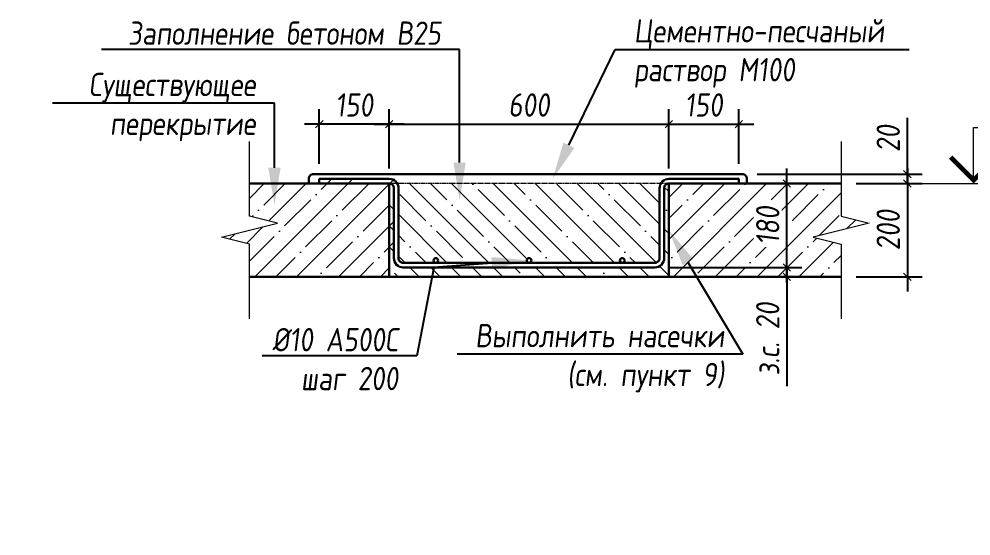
# Model space of a CAD drawing. Header units: millimetres. Extents: x -233751 to 529254, y -907864 to 285890.
# Drawn here: x 400735 to 402778, y 270382 to 271491 of the extents above; entities that cross this region are included whole.
import ezdxf
from ezdxf import colors
from ezdxf.entities.mleader import LeaderData, LeaderLine
from ezdxf.enums import TextEntityAlignment as Align
from ezdxf.math import Vec2, Vec3

# ---------------------------------------------------------------- set-up
doc = ezdxf.new("R2010")
doc.units = ezdxf.units.MM
doc.linetypes.add('ADSK_Штриховая_ш2 п1', pattern=[3, 2, -1])
doc.layers.get('0').update_dxf_attribs({"lineweight": 30})
doc.layers.get('Defpoints').update_dxf_attribs({"lineweight": 0})
for name, color, linetype, lineweight in [('КР_Основная', 7, 'Continuous', 30), ('КР_Размеры отверстия', 7, 'Continuous', 5), ('КР_Тонкая', 250, 'Continuous', 0)]:
    doc.layers.add(name, color=color, linetype=linetype, lineweight=lineweight)
doc.styles.add('ISOCPEUR', font='isocpeur.ttf', dxfattribs={"width": 0.85, "oblique": 7})
doc.dimstyles.new('R_20', dxfattribs={"dimtxt": 50, "dimasz": 16, "dimexe": 32, "dimexo": 32, "dimgap": 16, "dimtad": 1, "dimdec": 0, "dimzin": 0, "dimdsep": 46, "dimtxsty": 'ISOCPEUR', "dimblk1": 'OBLIQUE', "dimblk2": 'OBLIQUE', "dimsah": 1, "dimcen": 0, "dimdle": 32, "dimclrd": 256, "dimclre": 256, "dimclrt": 256, "dimadec": 0, "dimazin": 0, "dimtfac": 2, "dimtdec": 0, "dimtmove": 0, "dimatfit": 2, "dimldrblk": 'OBLIQUE', "dimfxl": 300, "dimtvp": 3, "dimtfill": 1, "dimtolj": 1, "dimtzin": 0, "dimarcsym": 0})

# ---------------------------------------------------------------- blocks, each defined once
blk = doc.blocks.new('*U1958')
at = {"color": 0, "linetype": 'Continuous', "lineweight": -2}
blk.add_wipeout([(0, 0), (6, 0), (12, 0), (18, 0), (24, 0), (30, 0), (36, 0), (42, 0), (48, 0), (54, 0), (60, 0), (66, 0), (72, 0), (78, 0), (84, 0), (90, 0), (96, 0), (102, 0), (108, 0), (114, 0), (120, 0), (120.75, 3), (121.5, 6), (122.25, 9), (123, 12), (123.75, 15), (124.5, 18), (125.25, 21), (126, 24), (126.75, 27), (127.5, 30), (128.25, 33), (129, 36), (129.75, 39), (130.5, 42), (131.25, 45), (132, 48), (132.75, 51), (133.5, 54), (134.25, 57), (135, 60), (136.5, 54), (138, 48), (139.5, 42), (141, 36), (142.5, 30), (144, 24), (145.5, 18), (147, 12), (148.5, 6), (150, 0), (151.5, -6), (153, -12), (154.5, -18), (156, -24), (157.5, -30), (159, -36), (160.5, -42), (162, -48), (163.5, -54), (165, -60), (165.75, -57), (166.5, -54), (167.25, -51), (168, -48), (168.75, -45), (169.5, -42), (170.25, -39), (171, -36), (171.75, -33), (172.5, -30), (173.25, -27), (174, -24), (174.75, -21), (175.5, -18), (176.25, -15), (177, -12), (177.75, -9), (178.5, -6), (179.25, -3), (180, 0), (186, 0), (192, 0), (198, 0), (204, 0), (210, 0), (216, 0), (222, 0), (228, 0), (234, 0), (240, 0), (246, 0), (252, 0), (258, 0), (264, 0), (270, 0), (276, 0), (282, 0), (288, 0), (294, 0), (300, 0), (300, 200), (0, 200)], dxfattribs=at)
blk.add_lwpolyline([(-40, 0), (0, 0), (120, 0), (135, 60), (165, -60), (180, 0), (300, 0), (340, 0)], dxfattribs=at)
blk = doc.blocks.new('*U1959')
at = {"color": 0, "linetype": 'Continuous', "lineweight": -2}
blk.add_wipeout([(0, 0), (-6, 0), (-12, 0), (-18, 0), (-24, 0), (-30, 0), (-36, 0), (-42, 0), (-48, 0), (-54, 0), (-60, 0), (-66, 0), (-72, 0), (-78, 0), (-84, 0), (-90, 0), (-96, 0), (-102, 0), (-108, 0), (-114, 0), (-120, 0), (-120.75, -3), (-121.5, -6), (-122.25, -9), (-123, -12), (-123.75, -15), (-124.5, -18), (-125.25, -21), (-126, -24), (-126.75, -27), (-127.5, -30), (-128.25, -33), (-129, -36), (-129.75, -39), (-130.5, -42), (-131.25, -45), (-132, -48), (-132.75, -51), (-133.5, -54), (-134.25, -57), (-135, -60), (-136.5, -54), (-138, -48), (-139.5, -42), (-141, -36), (-142.5, -30), (-144, -24), (-145.5, -18), (-147, -12), (-148.5, -6), (-150, 0), (-151.5, 6), (-153, 12), (-154.5, 18), (-156, 24), (-157.5, 30), (-159, 36), (-160.5, 42), (-162, 48), (-163.5, 54), (-165, 60), (-165.75, 57), (-166.5, 54), (-167.25, 51), (-168, 48), (-168.75, 45), (-169.5, 42), (-170.25, 39), (-171, 36), (-171.75, 33), (-172.5, 30), (-173.25, 27), (-174, 24), (-174.75, 21), (-175.5, 18), (-176.25, 15), (-177, 12), (-177.75, 9), (-178.5, 6), (-179.25, 3), (-180, 0), (-186, 0), (-192, 0), (-198, 0), (-204, 0), (-210, 0), (-216, 0), (-222, 0), (-228, 0), (-234, 0), (-240, 0), (-246, 0), (-252, 0), (-258, 0), (-264, 0), (-270, 0), (-276, 0), (-282, 0), (-288, 0), (-294, 0), (-300, 0), (-300, -200), (0, -200)], dxfattribs=at)
blk.add_lwpolyline([(40, 0), (0, 0), (-120, 0), (-135, -60), (-165, 60), (-180, 0), (-300, 0), (-340, 0)], dxfattribs=at)
blk = doc.blocks.new('_OBLIQUE')
at = {"color": 0, "linetype": 'ByBlock'}
blk.add_line((-0.5, -0.5), (0.5, 0.5), dxfattribs=at)
blk = doc.blocks.new('*D309')
at = {"layer": 'Defpoints', "color": 0, "transparency": 16777216}
for p in [(402099.6, 270957.7), (402079.6, 270937.7), (402382.8, 270937.7)]:
    blk.add_point(p, dxfattribs=at)
at = {"layer": 'КР_Размеры отверстия', "lineweight": -2, "transparency": 16777216}
for p, q in [((402382.8, 270957.7), (402382.8, 270973.7)), ((402131.6, 270957.7), (402414.8, 270957.7)), ((402382.8, 270957.7), (402382.8, 270937.7)), ((402111.6, 270937.7), (402414.8, 270937.7)), ((402382.8, 270937.7), (402382.8, 270702.9))]:
    blk.add_line(p, q, dxfattribs=at)
at = {"layer": 'КР_Размеры отверстия', "lineweight": -2, "transparency": 16777216, "xscale": 16, "yscale": 16, "zscale": 16}
for p, rotation in [((402382.8, 270957.7), 270), ((402382.8, 270937.7), 90)]:
    blk.add_blockref('_OBLIQUE', p, dxfattribs=dict(at, rotation=rotation))
at = {"layer": 'КР_Размеры отверстия', "transparency": 16777216, "insert": (402341.8, 270804.3), "char_height": 50, "attachment_point": 5, "rotation": 90, "style": 'ISOCPEUR', "bg_fill": 3, "box_fill_scale": 1.1, "bg_fill_color": 256, "bg_fill_true_color": 13158600, "bg_fill_transparency": 0}
blk.add_mtext('\\A1;з.с. 20', dxfattribs=at)
blk = doc.blocks.new('*D312')
at = {"layer": 'Defpoints', "color": 0, "transparency": 16777216}
for p in [(402129.6, 271265.1), (401529.6, 271137.7), (402129.6, 271137.7)]:
    blk.add_point(p, dxfattribs=at)
at = {"layer": 'КР_Размеры отверстия', "lineweight": -2, "transparency": 16777216}
for p, q in [((401529.6, 271169.7), (401529.6, 271297.1)), ((402129.6, 271169.7), (402129.6, 271297.1)), ((401497.6, 271265.1), (402161.6, 271265.1))]:
    blk.add_line(p, q, dxfattribs=at)
at = {"layer": 'КР_Размеры отверстия', "lineweight": -2, "transparency": 16777216, "xscale": 16, "yscale": 16, "zscale": 16, "rotation": 180}
blk.add_blockref('_OBLIQUE', (401529.6, 271265.1), dxfattribs=at)
at = {"layer": 'КР_Размеры отверстия', "lineweight": -2, "transparency": 16777216, "xscale": 16, "yscale": 16, "zscale": 16}
blk.add_blockref('_OBLIQUE', (402129.6, 271265.1), dxfattribs=at)
at = {"layer": 'КР_Размеры отверстия', "transparency": 16777216, "insert": (401829.6, 271306.1), "char_height": 50, "attachment_point": 5, "style": 'ISOCPEUR', "bg_fill": 3, "box_fill_scale": 1.1, "bg_fill_color": 256, "bg_fill_true_color": 13158600, "bg_fill_transparency": 0}
blk.add_mtext('\\A1;600', dxfattribs=at)
blk = doc.blocks.new('*D313')
at = {"layer": 'Defpoints', "color": 0, "transparency": 16777216}
for p in [(402279.6, 271265.1), (402129.6, 271137.7), (402279.6, 271147.7)]:
    blk.add_point(p, dxfattribs=at)
at = {"layer": 'КР_Размеры отверстия', "lineweight": -2, "transparency": 16777216}
for p, q in [((402129.6, 271169.7), (402129.6, 271297.1)), ((402279.6, 271179.7), (402279.6, 271297.1)), ((402097.6, 271265.1), (402311.6, 271265.1))]:
    blk.add_line(p, q, dxfattribs=at)
at = {"layer": 'КР_Размеры отверстия', "lineweight": -2, "transparency": 16777216, "xscale": 16, "yscale": 16, "zscale": 16, "rotation": 180}
blk.add_blockref('_OBLIQUE', (402129.6, 271265.1), dxfattribs=at)
at = {"layer": 'КР_Размеры отверстия', "lineweight": -2, "transparency": 16777216, "xscale": 16, "yscale": 16, "zscale": 16}
blk.add_blockref('_OBLIQUE', (402279.6, 271265.1), dxfattribs=at)
at = {"layer": 'КР_Размеры отверстия', "transparency": 16777216, "insert": (402204.6, 271306.1), "char_height": 50, "attachment_point": 5, "style": 'ISOCPEUR', "bg_fill": 3, "box_fill_scale": 1.1, "bg_fill_color": 256, "bg_fill_true_color": 13158600, "bg_fill_transparency": 0}
blk.add_mtext('\\A1;150', dxfattribs=at)
blk = doc.blocks.new('*D311')
at = {"layer": 'Defpoints', "color": 0, "transparency": 16777216}
for p in [(401379.6, 271265.1), (401379.6, 271147.7), (401529.6, 271137.7)]:
    blk.add_point(p, dxfattribs=at)
at = {"layer": 'КР_Размеры отверстия', "lineweight": -2, "transparency": 16777216}
for p, q in [((401379.6, 271179.7), (401379.6, 271297.1)), ((401529.6, 271169.7), (401529.6, 271297.1)), ((401561.6, 271265.1), (401347.6, 271265.1))]:
    blk.add_line(p, q, dxfattribs=at)
at = {"layer": 'КР_Размеры отверстия', "lineweight": -2, "transparency": 16777216, "xscale": 16, "yscale": 16, "zscale": 16, "rotation": 180}
blk.add_blockref('_OBLIQUE', (401379.6, 271265.1), dxfattribs=at)
at = {"layer": 'КР_Размеры отверстия', "lineweight": -2, "transparency": 16777216, "xscale": 16, "yscale": 16, "zscale": 16}
blk.add_blockref('_OBLIQUE', (401529.6, 271265.1), dxfattribs=at)
at = {"layer": 'КР_Размеры отверстия', "transparency": 16777216, "insert": (401454.6, 271306.1), "char_height": 50, "attachment_point": 5, "style": 'ISOCPEUR', "bg_fill": 3, "box_fill_scale": 1.1, "bg_fill_color": 256, "bg_fill_true_color": 13158600, "bg_fill_transparency": 0}
blk.add_mtext('\\A1;150', dxfattribs=at)
blk = doc.blocks.new('*D314')
at = {"layer": 'Defpoints', "color": 0, "transparency": 16777216}
for p in [(402279.6, 271137.7), (402382.8, 271137.7), (402099.6, 270957.7)]:
    blk.add_point(p, dxfattribs=at)
at = {"layer": 'КР_Размеры отверстия', "lineweight": -2, "transparency": 16777216}
for p, q in [((402382.8, 270925.7), (402382.8, 271169.7)), ((402311.6, 271137.7), (402414.8, 271137.7)), ((402131.6, 270957.7), (402414.8, 270957.7))]:
    blk.add_line(p, q, dxfattribs=at)
at = {"layer": 'КР_Размеры отверстия', "lineweight": -2, "transparency": 16777216, "xscale": 16, "yscale": 16, "zscale": 16}
for p, rotation in [((402382.8, 271137.7), 90), ((402382.8, 270957.7), 270)]:
    blk.add_blockref('_OBLIQUE', p, dxfattribs=dict(at, rotation=rotation))
at = {"layer": 'КР_Размеры отверстия', "transparency": 16777216, "insert": (402341.8, 271047.7), "char_height": 50, "attachment_point": 5, "rotation": 90, "style": 'ISOCPEUR', "bg_fill": 3, "box_fill_scale": 1.1, "bg_fill_color": 256, "bg_fill_true_color": 13158600, "bg_fill_transparency": 0}
blk.add_mtext('\\A1;180', dxfattribs=at)
blk = doc.blocks.new('*D316')
at = {"layer": 'Defpoints', "color": 0, "transparency": 16777216}
for p in [(402499.2, 271137.7), (402499.2, 270937.7), (402641.3, 270937.7)]:
    blk.add_point(p, dxfattribs=at)
at = {"layer": 'КР_Размеры отверстия', "lineweight": -2, "transparency": 16777216}
for p, q in [((402641.3, 271169.7), (402641.3, 270905.7)), ((402531.2, 271137.7), (402673.3, 271137.7)), ((402531.2, 270937.7), (402673.3, 270937.7))]:
    blk.add_line(p, q, dxfattribs=at)
at = {"layer": 'КР_Размеры отверстия', "lineweight": -2, "transparency": 16777216, "xscale": 16, "yscale": 16, "zscale": 16}
for p, rotation in [((402641.3, 271137.7), 90), ((402641.3, 270937.7), 270)]:
    blk.add_blockref('_OBLIQUE', p, dxfattribs=dict(at, rotation=rotation))
at = {"layer": 'КР_Размеры отверстия', "transparency": 16777216, "insert": (402600.3, 271037.7), "char_height": 50, "attachment_point": 5, "rotation": 90, "style": 'ISOCPEUR', "bg_fill": 3, "box_fill_scale": 1.1, "bg_fill_color": 256, "bg_fill_true_color": 13158600, "bg_fill_transparency": 0}
blk.add_mtext('\\A1;200', dxfattribs=at)
blk = doc.blocks.new('*D317')
at = {"layer": 'Defpoints', "color": 0, "transparency": 16777216}
for p in [(402287.1, 271157.7), (402641.3, 271157.7), (402641.3, 271137.7)]:
    blk.add_point(p, dxfattribs=at)
at = {"layer": 'КР_Размеры отверстия', "lineweight": -2, "transparency": 16777216}
for p, q in [((402641.3, 271157.7), (402641.3, 271278.8)), ((402319.1, 271157.7), (402673.3, 271157.7)), ((402641.3, 271137.7), (402641.3, 271157.7)), ((402641.3, 271137.7), (402641.3, 271121.7))]:
    blk.add_line(p, q, dxfattribs=at)
at = {"layer": 'КР_Размеры отверстия', "lineweight": -2, "transparency": 16777216, "xscale": 16, "yscale": 16, "zscale": 16}
for p, rotation in [((402641.3, 271157.7), 270), ((402641.3, 271137.7), 90)]:
    blk.add_blockref('_OBLIQUE', p, dxfattribs=dict(at, rotation=rotation))
at = {"layer": 'КР_Размеры отверстия', "transparency": 16777216, "insert": (402600.3, 271234.2), "char_height": 50, "attachment_point": 5, "rotation": 90, "style": 'ISOCPEUR', "bg_fill": 3, "box_fill_scale": 1.1, "bg_fill_color": 256, "bg_fill_true_color": 13158600, "bg_fill_transparency": 0}
blk.add_mtext('\\A1;20', dxfattribs=at)
blk = doc.blocks.new('*U1962')
at = {"color": 0, "linetype": 'Continuous', "lineweight": -2}
for p, q in [((200, 15950), (504.4, 15950)), ((200, 15830), (200, 15950)), ((0, 15830), (240, 15830))]:
    blk.add_line(p, q, dxfattribs=at)
at = {"color": 0, "linetype": 'Continuous', "lineweight": -2, "const_width": 10}
blk.add_lwpolyline([(249.4, 15886.5), (200, 15837.1), (150.6, 15886.5)], dxfattribs=at)
at = {"color": 0, "linetype": 'Continuous', "lineweight": -2, "style": 'ISOCPEUR', "oblique": 7, "width": 0.856383}
blk.add_text('+15.830', height=69.48, dxfattribs=at).set_placement((352.2, 16005), align=Align.MIDDLE_CENTER)
blk = doc.blocks.new('*U1966')
at = {"color": 0, "linetype": 'Continuous', "lineweight": -2}
blk.add_wipeout([(0, 0), (5, 0), (10, 0), (15, 0), (20, 0), (25, 0), (30, 0), (35, 0), (40, 0), (45, 0), (50, 0), (55, 0), (60, 0), (65, 0), (70, 0), (75, 0), (80, 0), (85, 0), (90, 0), (95, 0), (100, 0), (101.25, 5), (102.5, 10), (103.75, 15), (105, 20), (106.25, 25), (107.5, 30), (108.75, 35), (110, 40), (111.25, 45), (112.5, 50), (113.75, 55), (115, 60), (116.25, 65), (117.5, 70), (118.75, 75), (120, 80), (121.25, 85), (122.5, 90), (123.75, 95), (125, 100), (127.5, 90), (130, 80), (132.5, 70), (135, 60), (137.5, 50), (140, 40), (142.5, 30), (145, 20), (147.5, 10), (150, 0), (152.5, -10), (155, -20), (157.5, -30), (160, -40), (162.5, -50), (165, -60), (167.5, -70), (170, -80), (172.5, -90), (175, -100), (176.25, -95), (177.5, -90), (178.75, -85), (180, -80), (181.25, -75), (182.5, -70), (183.75, -65), (185, -60), (186.25, -55), (187.5, -50), (188.75, -45), (190, -40), (191.25, -35), (192.5, -30), (193.75, -25), (195, -20), (196.25, -15), (197.5, -10), (198.75, -5), (200, 0), (205, 0), (210, 0), (215, 0), (220, 0), (225, 0), (230, 0), (235, 0), (240, 0), (245, 0), (250, 0), (255, 0), (260, 0), (265, 0), (270, 0), (275, 0), (280, 0), (285, 0), (290, 0), (295, 0), (300, 0), (300, 200), (0, 200)], dxfattribs=at)
blk.add_lwpolyline([(-40, 0), (0, 0), (100, 0), (125, 100), (175, -100), (200, 0), (300, 0), (340, 0)], dxfattribs=at)

msp = doc.modelspace()

# ---------------------------------------------------------------- hatches: boundary and pattern name
at = {"layer": 'КР_Тонкая'}
h = msp.add_hatch(dxfattribs=at)
h.set_pattern_fill('ANSI35', scale=10, angle=90)
h.paths.add_polyline_path([(402109.6, 271127.7, -0.131652), (402112.3, 271137.7), (401547, 271137.7, -0.131652), (401549.6, 271127.7), (401549.6, 270977.7, 0.414214), (401559.6, 270967.7), (401629.6, 270967.7, -0.414214), (401624.6, 270972.7, -1), (401634.6, 270972.7, -0.414214), (401629.6, 270967.7), (401829.6, 270967.7, -0.414214), (401824.6, 270972.7, -1), (401834.6, 270972.7, -0.414214), (401829.6, 270967.7), (402029.6, 270967.7, -0.414214), (402024.6, 270972.7, -1), (402034.6, 270972.7, -0.414214), (402029.6, 270967.7), (402099.6, 270967.7, 0.414214), (402109.6, 270977.7)], flags=17)
h.paths.add_polyline_path([(402129.6, 271137.7, 0.414214), (402119.6, 271127.7), (402119.6, 270977.7, -0.414214), (402099.6, 270957.7), (401559.6, 270957.7, -0.414214), (401539.6, 270977.7), (401539.6, 271127.7, 0.414214), (401529.6, 271137.7), (401529.6, 270937.7), (402129.6, 270937.7)])

# ---------------------------------------------------------------- linework, layer by layer
at = {"layer": 'КР_Основная'}
msp.add_line((401529.6, 270937.7), (402129.6, 270937.7), dxfattribs=at)
msp.add_lwpolyline([(402297.1, 271137.7), (402297.1, 271147.7, 0.414214), (402287.1, 271157.7), (401367.1, 271157.7, 0.414214), (401357.1, 271147.7), (401357.1, 271137.7)], format="xyb", dxfattribs=at)
msp.add_lwpolyline([(401379.6, 271147.7), (401529.6, 271147.7, -0.414214), (401549.6, 271127.7), (401549.6, 270977.7, 0.414214), (401559.6, 270967.7), (402099.6, 270967.7, 0.414214), (402109.6, 270977.7), (402109.6, 271127.7, -0.414214), (402129.6, 271147.7), (402279.6, 271147.7), (402279.6, 271137.7), (402129.6, 271137.7, 0.414214), (402119.6, 271127.7), (402119.6, 270977.7, -0.414214), (402099.6, 270957.7), (401559.6, 270957.7, -0.414214), (401539.6, 270977.7), (401539.6, 271127.7, 0.414214), (401529.6, 271137.7), (401379.6, 271137.7)], format="xyb", close=True, dxfattribs=at)
for centre in [(401629.6, 270972.7), (401829.6, 270972.7), (402029.6, 270972.7)]:
    msp.add_circle(centre, 5, dxfattribs=at)
at = {"layer": 'КР_Тонкая', "linetype": 'ADSK_Штриховая_ш2 п1'}
msp.add_line((402129.6, 271137.7), (401529.6, 271137.7), dxfattribs=at)

# ---------------------------------------------------------------- block references
at = {"layer": 'КР_Тонкая', "rotation": 270}
for name, p in [('*U1959', (401229.6, 270887.7)), ('*U1958', (402499.2, 271187.7))]:
    msp.add_blockref(name, p, dxfattribs=at)
at = {"layer": 'КР_Тонкая'}
msp.add_blockref('*U1966', (402094.3, 270256.8), dxfattribs=at)

# ---------------------------------------------------------------- next in the draw order: hatches: boundary and pattern name
h = msp.add_hatch(dxfattribs=at)
h.set_pattern_fill('ANSI35', scale=10)
h.paths.add_polyline_path([(402499.2, 270937.7), (402499.2, 271007.7), (402439.2, 271022.7), (402559.2, 271052.7), (402499.2, 271067.7), (402499.2, 271137.7), (402129.6, 271137.7), (402129.6, 270937.7)])
h.paths.add_polyline_path([(401539.6, 270977.7, 0.767327), (401577, 270967.7), (402099.6, 270967.7, 0.414214), (402109.6, 270977.7), (402109.6, 270995, -0.414214), (402117, 270967.7), (401529.6, 270967.7), (401529.6, 270937.7), (401229.6, 270937.7), (401229.6, 271007.7), (401169.6, 271022.7), (401289.6, 271052.7), (401229.6, 271067.7), (401229.6, 271137.7), (401379.6, 271137.7), (401379.6, 271147.7), (401549.6, 271147.7), (401549.6, 270977.7, 0.414214), (401559.6, 270967.7), (401577, 270967.7, -0.414214), (401549.6, 270960.4), (401549.6, 271127.7), (401539.6, 271132.7)])

# ---------------------------------------------------------------- next in the draw order: linework, layer by layer
at = {"layer": 'КР_Основная'}
for points in [[(401229.6, 271137.7), (401529.6, 271137.7), (401529.6, 270937.7), (401229.6, 270937.7)], [(402499.2, 270937.7), (402129.6, 270937.7), (402129.6, 271137.7), (402499.2, 271137.7)]]:
    msp.add_lwpolyline(points, dxfattribs=at)

# ---------------------------------------------------------------- next in the draw order: block references
at = {"layer": 'КР_Тонкая'}
msp.add_blockref('*U1962', (402583.4, 255307.7), dxfattribs=at)

# ---------------------------------------------------------------- next in the draw order: leaders
ml = msp.add_multileader_mtext('Standard', dxfattribs=at)
ml.set_content('Заполнение бетоном В25', color=256, style='ISOCPEUR')
ml.set_leader_properties()
ml.build(insert=Vec2(0, 0))
ml.multileader.update_dxf_attribs({"has_dogleg": 0, "text_left_attachment_type": 6, "text_right_attachment_type": 6, "arrow_head_size": 80, "scale": 20})
ctx = ml.context
ctx.base_point, ctx.scale, ctx.char_height, ctx.arrow_head_size, ctx.landing_gap_size, ctx.plane_origin = Vec3(400927.5, 271425.2), 20, 50, 80, 40, Vec3(401680.7, 271102.6)
ctx.left_attachment, ctx.right_attachment, ctx.text_align_type = 6, 6, 2
notes = []
notes.append((ctx, [(1, (1, 1, 0), (401840.7, 271425.2), (-1, 0), 160, [(0, [(401680.7, 271102.6)], 0, [])])]))
ctx.mtext.insert, ctx.mtext.alignment, ctx.mtext.flow_direction = Vec3(401640.7, 271485.2), 3, 5
ml = msp.add_multileader_mtext('Standard', dxfattribs=at)
ml.set_content('Цементно-песчаный\\Pраствор М100', color=256, style='ISOCPEUR')
ml.set_leader_properties()
ml.build(insert=Vec2(0, 0))
ml.multileader.update_dxf_attribs({"has_dogleg": 0, "text_left_attachment_type": 6, "text_right_attachment_type": 6, "arrow_head_size": 80, "scale": 20})
ctx = ml.context
ctx.base_point, ctx.scale, ctx.char_height, ctx.arrow_head_size, ctx.landing_gap_size, ctx.plane_origin = Vec3(402014.6, 271425.2), 20, 50, 80, 40, Vec3(401880.3, 271147.6)
ctx.left_attachment, ctx.right_attachment = 6, 6
notes.append((ctx, [(0, (1, 1, 0), (401854.6, 271425.2), (1, 0), 160, [(0, [(401880.3, 271147.6)], 0, [])])]))
ctx.mtext.insert, ctx.mtext.flow_direction = Vec3(402054.6, 271490.2), 5
ml = msp.add_multileader_mtext('Standard', dxfattribs=at)
ml.set_content('Существующее\\Pперекрытие', color=256, style='ISOCPEUR')
ml.set_leader_properties()
ml.build(insert=Vec2(0, 0))
ml.multileader.update_dxf_attribs({"has_dogleg": 0, "text_left_attachment_type": 6, "text_right_attachment_type": 6, "arrow_head_size": 80, "scale": 20})
ctx = ml.context
ctx.base_point, ctx.scale, ctx.char_height, ctx.arrow_head_size, ctx.landing_gap_size, ctx.plane_origin = Vec3(400812.6, 271310.1), 20, 50, 80, 40, Vec3(401283.4, 271091.5)
ctx.left_attachment, ctx.right_attachment, ctx.text_align_type = 6, 6, 2
notes.append((ctx, [(1, (1, 1, 0), (401443.4, 271310.1), (-1, 0), 160, [(0, [(401283.4, 271091.5)], 0, [])])]))
ctx.mtext.insert, ctx.mtext.alignment, ctx.mtext.flow_direction = Vec3(401243.4, 271375.1), 3, 5
ml = msp.add_multileader_mtext('Standard', dxfattribs=at)
ml.set_content('Выполнить насечки\\P(см. пункт 9)', color=256, style='ISOCPEUR')
ml.set_leader_properties()
ml.build(insert=Vec2(0, 0))
ml.multileader.update_dxf_attribs({"has_dogleg": 0, "text_left_attachment_type": 6, "text_right_attachment_type": 6, "arrow_head_size": 80, "scale": 20})
ctx = ml.context
ctx.base_point, ctx.scale, ctx.char_height, ctx.arrow_head_size, ctx.landing_gap_size, ctx.plane_origin = Vec3(401692.4, 270771.4), 20, 50, 80, 40, Vec3(401911.5, 271171.9)
ctx.left_attachment, ctx.right_attachment, ctx.text_align_type = 6, 6, 2
notes.append((ctx, [(0, (1, 1, 0), (402448.6, 270771.4), (-1, 0), 160, [(0, [(402129.6, 271037.7)], 0, [])])]))
ctx.mtext.insert, ctx.mtext.alignment, ctx.mtext.flow_direction = Vec3(402248.6, 270836.4), 3, 5
ml = msp.add_multileader_mtext('Standard', dxfattribs=at)
ml.set_content('%%C10 А500С\\Pшаг 200', color=256, style='ISOCPEUR')
ml.set_leader_properties()
ml.build(insert=Vec2(0, 0))
ml.multileader.update_dxf_attribs({"has_dogleg": 0, "text_left_attachment_type": 6, "text_right_attachment_type": 6, "arrow_head_size": 80, "scale": 20})
ctx = ml.context
ctx.base_point, ctx.scale, ctx.char_height, ctx.arrow_head_size, ctx.landing_gap_size, ctx.plane_origin = Vec3(401221, 270767.7), 20, 50, 80, 40, Vec3(401829.6, 270972.7)
ctx.left_attachment, ctx.right_attachment, ctx.text_align_type = 6, 6, 2
notes.append((ctx, [(0, (1, 1, 0), (401749.1, 270767.7), (-1, 0), 160, [(1, [(401829.6, 270972.7), (401625.6, 270957.7)], 0, [])])]))
ctx.mtext.insert, ctx.mtext.alignment, ctx.mtext.flow_direction = Vec3(401549.1, 270827.7), 3, 5
for ctx, leaders in notes:
    for number, flags, end, landing, length, lines in leaders:
        leader = LeaderData()
        leader.index, (leader.has_last_leader_line, leader.has_dogleg_vector, leader.attachment_direction) = number, flags
        leader.last_leader_point, leader.dogleg_vector, leader.dogleg_length = Vec3(end), Vec3(landing), length
        for number, points, colour, breaks in lines:
            line = LeaderLine()
            line.index, line.vertices, line.color, line.breaks = number, Vec3.list(points), colors.encode_raw_color(colour), breaks
            leader.lines.append(line)
        ctx.leaders.append(leader)

# ---------------------------------------------------------------- next in the draw order: dimensions: what is measured, and where the dimension line sits
at = {"layer": 'КР_Размеры отверстия'}
dim = msp.add_linear_dim(base=(402641.3, 270937.7), p1=(402499.2, 271137.7), p2=(402499.2, 270937.7), angle=90, dimstyle='R_20', dxfattribs=at)
dim.commit()
dim.dimension.update_dxf_attribs({"geometry": '*D316', "text_midpoint": (402641.3, 271037.7), "dimtype": 160})
dim = msp.add_linear_dim(base=(402382.8, 270937.7), p1=(402099.6, 270957.7), p2=(402079.6, 270937.7), angle=90, text='з.с. <>', dimstyle='R_20', dxfattribs=at)
dim.commit()
dim.dimension.update_dxf_attribs({"geometry": '*D309', "text_midpoint": (402341.8, 270804.3)})

# ---------------------------------------------------------------- next in the draw order: dimensions: what is measured, and where the dimension line sits
dim = msp.add_linear_dim(base=(402382.8, 271137.7), p1=(402099.6, 270957.7), p2=(402279.6, 271137.7), angle=90, dimstyle='R_20', dxfattribs=at)
dim.commit()
dim.dimension.update_dxf_attribs({"geometry": '*D314', "text_midpoint": (402341.8, 271047.7)})

# ---------------------------------------------------------------- next in the draw order: dimensions: what is measured, and where the dimension line sits
dim = msp.add_linear_dim(base=(402129.6, 271265.1), p1=(401529.6, 271137.7), p2=(402129.6, 271137.7), dimstyle='R_20', dxfattribs=at)
dim.commit()
dim.dimension.update_dxf_attribs({"geometry": '*D312', "text_midpoint": (401829.6, 271306.1)})

# ---------------------------------------------------------------- next in the draw order: dimensions: what is measured, and where the dimension line sits
dim = msp.add_linear_dim(base=(401379.6, 271265.1), p1=(401529.6, 271137.7), p2=(401379.6, 271147.7), angle=180, dimstyle='R_20', dxfattribs=at)
dim.commit()
dim.dimension.update_dxf_attribs({"geometry": '*D311', "text_midpoint": (401454.6, 271306.1)})
dim = msp.add_linear_dim(base=(402279.6, 271265.1), p1=(402129.6, 271137.7), p2=(402279.6, 271147.7), dimstyle='R_20', dxfattribs=at)
dim.commit()
dim.dimension.update_dxf_attribs({"geometry": '*D313', "text_midpoint": (402204.6, 271306.1)})

# ---------------------------------------------------------------- next in the draw order: dimensions: what is measured, and where the dimension line sits
dim = msp.add_linear_dim(base=(402641.3, 271157.7), p1=(402641.3, 271137.7), p2=(402287.1, 271157.7), angle=90, dimstyle='R_20', dxfattribs=at)
dim.commit()
dim.dimension.update_dxf_attribs({"geometry": '*D317', "text_midpoint": (402641.3, 271234.2), "dimtype": 160})

doc.saveas('drawing.dxf')
